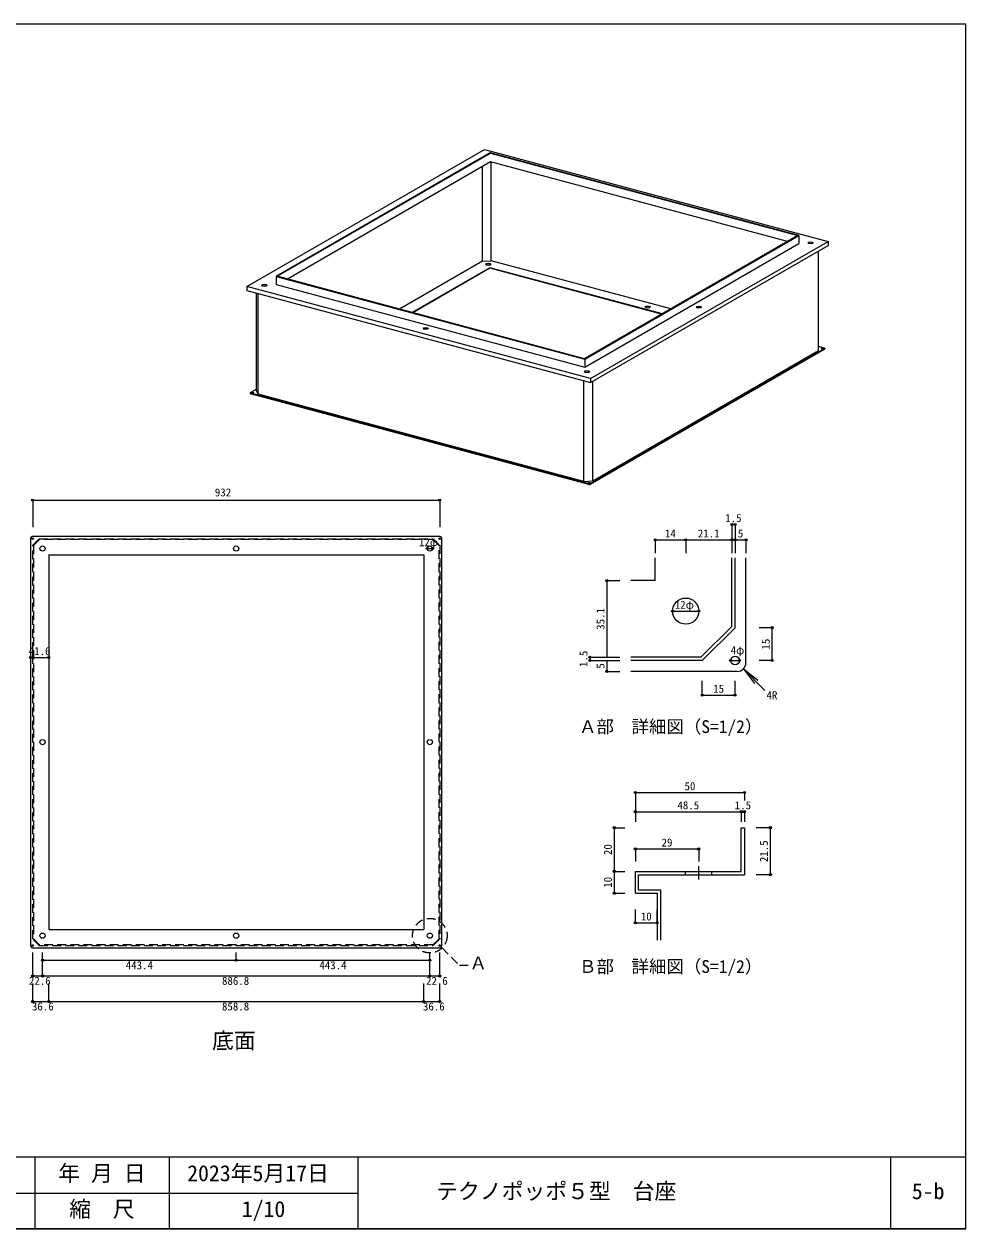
# Model space of a CAD drawing. Units: millimetres at full size, sheet at 1:10, with parts at other scales. Extents: x -4421 to 4043, y -1481 to 1279.
# Drawn here: x -2577 to -421, y -1481 to 1279 of the extents above; entities that cross this region are included whole.
import ezdxf
from ezdxf.enums import TextEntityAlignment as Align

# ---------------------------------------------------------------- set-up
doc = ezdxf.new("R2010")
doc.units = ezdxf.units.MM
doc.header["$LTSCALE"] = 10
doc.header["$PDMODE"] = 32
doc.header["$PDSIZE"] = 5
for name, pattern in [('CHAIN1', [8, 5, -1, 1, -1]), ('DASHED1', [1.8, 1.2, -0.6]), ('DASHED2', [3, 2, -1])]:
    doc.linetypes.add(name, pattern=pattern)
for name, color, linetype in [('0-1_SUS', 7, 'Continuous'), ('0-8_FRP寸法', 3, 'Continuous'), ('0-9_SUS寸法', 3, 'Continuous'), ('0-F_図面枠', 7, 'Continuous'), ('E-1_SUS', 7, 'Continuous'), ('E-9_SUS寸法', 3, 'Continuous')]:
    doc.layers.add(name, color=color, linetype=linetype)
doc.layers.add('E-0_FRP', color=4, linetype='Continuous', lineweight=18)
doc.styles.add('ＭＳ ゴシック', font='')
doc.styles.get('ＭＳ ゴシック').set_extended_font_data('MS Gothic')

msp = doc.modelspace()

# ---------------------------------------------------------------- linework, layer by layer
at = {"layer": '0-1_SUS'}
for p, q in [((-1527.75, 735.61), (-1527.75, 952.81)), ((-1508.13, 737.07), (-1508.13, 962.85)), ((-1293.27, 493.32), (-803.45, 776.12)), ((-1280.49, 466.81), (-736.06, 781.15)), ((-803.45, 794.51), (-803.45, 776.12)), ((-736.06, 781.15), (-736.06, 771.95)), ((-1280.49, 457.62), (-736.06, 771.95)), ((-758.4, 531.13), (-758.4, 759.05)), ((-1527.75, 735.61), (-1717.46, 626.08)), ((-1510.56, 721.01), (-1688.45, 618.31)), ((-1510.56, 719.64), (-1686.82, 617.87)), ((-1527.75, 735.61), (-1508.13, 737.07)), ((-1115.78, 615.23), (-1510.56, 721.01)), ((-1510.56, 721.01), (-1510.56, 719.64)), ((-1117.41, 614.29), (-1510.56, 719.64)), ((-1096.01, 626.64), (-1508.13, 737.07)), ((-1999.88, 701.04), (-1999.88, 682.66)), ((-1280.49, 466.81), (-2067.27, 677.63)), ((-2067.27, 677.63), (-2067.27, 668.44)), ((-2067.27, 668.44), (-1280.49, 457.62)), ((-2044.93, 439.44), (-2044.93, 662.45)), ((-1999.88, 682.66), (-1293.27, 493.32)), ((-2040.98, 431.24), (-2040.98, 661.39)), ((-1280.4, 226.26), (-744.13, 535.88)), ((-1280.4, 224.88), (-744.13, 534.5)), ((-1274.68, 233.05), (-758.4, 531.13)), ((-744.63, 536.96), (-758.4, 540.65)), ((-743.78, 536.32), (-743.78, 534.94)), ((-1293.27, 511.71), (-1293.27, 493.32)), ((-2059.2, 434.7), (-2044.93, 442.93)), ((-1295.52, 231.5), (-1295.52, 461.65)), ((-1280.49, 466.81), (-1280.49, 457.62)), ((-1274.68, 233.05), (-1274.68, 460.98)), ((-2059.54, 434.26), (-2059.54, 432.88)), ((-1283.88, 226), (-2058.67, 433.61)), ((-1283.88, 224.62), (-2058.67, 432.23)), ((-2040.98, 431.24), (-2044.93, 439.44)), ((-1295.52, 231.5), (-2040.98, 431.24)), ((-1295.52, 231.5), (-1274.68, 233.05)), ((-2562.61, 101.15), (-2562.61, -832.85)), ((-1624.61, 105.15), (-2558.61, 105.15)), ((-1620.61, -832.85), (-1620.61, 101.15)), ((-2521.01, 63.55), (-1662.21, 63.55)), ((-2521.01, 63.55), (-2521.01, -795.25)), ((-1662.21, 63.55), (-1662.21, -795.25)), ((-2521.01, -795.25), (-1662.21, -795.25)), ((-2558.61, -836.85), (-1624.61, -836.85))]:
    msp.add_line(p, q, dxfattribs=at)
at = {"layer": '0-1_SUS', "linetype": 'DASHED2'}
for p, q in [((-2557.61, 85.15), (-2542.61, 100.15)), ((-2557.61, -816.85), (-2557.61, 85.15)), ((-2556.11, 84.52), (-2541.99, 98.65)), ((-2556.11, 84.52), (-2556.11, -816.23)), ((-2542.61, 100.15), (-1640.61, 100.15)), ((-1641.24, 98.65), (-2541.99, 98.65)), ((-1641.24, 98.65), (-1627.11, 84.52)), ((-1640.61, 100.15), (-1625.61, 85.15)), ((-1627.11, -816.23), (-1627.11, 84.52)), ((-1625.61, 85.15), (-1625.61, -816.85)), ((-2542.61, -831.85), (-2557.61, -816.85)), ((-2541.99, -830.35), (-2556.11, -816.23)), ((-1627.11, -816.23), (-1641.24, -830.35)), ((-1625.61, -816.85), (-1640.61, -831.85)), ((-2542.61, -831.85), (-1640.61, -831.85)), ((-1641.24, -830.35), (-2541.99, -830.35))]:
    msp.add_line(p, q, dxfattribs=at)
at = {"layer": '0-1_SUS'}
for points in [[(-2067.27, 677.63), (-1522.83, 991.96), (-736.06, 781.15)], [(-803.45, 794.51), (-1510.06, 983.84), (-1999.88, 701.04)], [(-1997.8, 701.2), (-1509.66, 983.02), (-805.53, 794.35)], [(-828.91, 780.85), (-1509.66, 963.26), (-1974.41, 694.93)], [(-1999.88, 701.04), (-1293.27, 511.71), (-803.45, 794.51)], [(-805.53, 794.35), (-1293.67, 512.53), (-1997.8, 701.2)]]:
    msp.add_lwpolyline(points, dxfattribs=at)
for centre, radius in [((-2557.61, 100.15), 2), ((-2535.01, 77.55), 6), ((-2091.61, 77.55), 6), ((-2091.61, 77.55), 6), ((-1648.21, 77.55), 6), ((-1625.61, 100.15), 2), ((-2535.01, -365.85), 6), ((-1648.21, -365.85), 6), ((-1648.21, -365.85), 6), ((-2535.01, -809.25), 6), ((-2091.61, -809.25), 6), ((-2091.61, -809.25), 6), ((-1648.21, -809.25), 6), ((-1625.61, -831.85), 2)]:
    msp.add_circle(centre, radius, dxfattribs=at)
for centre, start, end in [((-2558.61, 101.15), 90, 180), ((-1624.61, 101.15), 0, 90), ((-2558.61, -832.85), 180, 270), ((-1624.61, -832.85), 270, 0)]:
    msp.add_arc(centre, 4, start, end, dxfattribs=at)
for centre, major_axis in [((-776.35, 778.14), (-6, 0)), ((-1514.25, 728.67), (-6, 0)), ((-2026.98, 680.64), (-6, 0)), ((-2026.98, 680.64), (-6, 0)), ((-1149.43, 630.91), (-6, 0)), ((-1032.24, 630.4), (-6, 0)), ((-1657.55, 581.65), (-6, 0)), ((-749.95, 536.01), (-2, 0)), ((-1288.13, 482.66), (-6, 0)), ((-2053.38, 434.57), (-2, 0)), ((-1283.13, 228.18), (-2, 0))]:
    msp.add_ellipse(centre, major_axis=major_axis, ratio=0.39332, dxfattribs=at)
for centre, major_axis, start_param, end_param in [((-776.35, 776.76), (-6, 0), 3.4381115, 5.9866665), ((-1514.25, 727.29), (-6, 0), 3.4381115, 5.9866665), ((-2026.98, 679.26), (-6, 0), 3.4381115, 5.9866665), ((-2026.98, 679.26), (-6, 0), 3.4381115, 5.9866665), ((-1149.43, 629.53), (-6, 0), 3.4381115, 5.9866665), ((-1032.24, 629.02), (-6, 0), 3.4381115, 5.9866665), ((-1657.55, 580.27), (-6, 0), 3.4381115, 5.9866665), ((-749.95, 534.63), (-2, 0), 4.210298, 5.21448), ((-745.78, 536.32), (-2, 0), 2.5435617, 4.0961019), ((-745.78, 534.94), (-2, 0), 2.5435617, 3.1415927), ((-1288.13, 481.28), (-6, 0), 3.4381115, 5.9866665), ((-2057.54, 434.26), (-2, 0), 5.6851544, 7.2559507), ((-2057.54, 432.88), (-2, 0), 0, 0.9727654), ((-2053.38, 433.19), (-2, 0), 4.210298, 5.21448), ((-1283.13, 226.8), (-2, 0), 4.210298, 5.21448), ((-1282.47, 226.81), (2.5, 0), 4.114358, 5.6851544), ((-1282.47, 225.43), (2.5, 0), 4.114358, 5.6851544)]:
    msp.add_ellipse(centre, major_axis=major_axis, ratio=0.39332, start_param=start_param, end_param=end_param, dxfattribs=at)
at = {"layer": '0-8_FRP寸法', "color": 4}
msp.add_line((-1654.21, 77.55), (-1642.21, 77.55), dxfattribs=at)
at = {"layer": '0-9_SUS寸法', "color": 4}
for p, q in [((-2557.61, 188.38), (-1625.61, 188.38)), ((-2562.61, -171.99), (-2521.01, -171.99)), ((-2535.01, -865.5), (-2091.61, -865.5)), ((-2091.61, -865.5), (-1648.21, -865.5)), ((-2557.61, -901.47), (-2535.01, -901.47)), ((-2557.61, -960.19), (-2521.01, -960.19)), ((-2521.01, -960.19), (-1662.21, -960.19)), ((-1662.21, -960.19), (-1625.61, -960.19))]:
    msp.add_line(p, q, dxfattribs=at)
at = {"layer": '0-9_SUS寸法'}
for p, q in [((-2557.61, 188.38), (-2557.61, 126.75)), ((-1625.61, 188.38), (-1625.61, 126.75)), ((-2557.61, -901.47), (-2557.61, -847.51)), ((-2535.01, -865.5), (-2535.01, -847.51)), ((-2535.01, -865.5), (-2535.01, -847.51)), ((-2091.61, -865.5), (-2091.61, -847.51)), ((-1648.21, -865.5), (-1648.21, -847.51)), ((-1625.61, -901.47), (-1625.61, -847.51)), ((-2535.01, -901.47), (-2535.01, -865.5)), ((-1648.21, -901.47), (-1648.21, -865.5)), ((-2557.61, -960.19), (-2557.61, -919.09)), ((-2521.01, -960.19), (-2521.01, -919.09)), ((-1662.21, -960.19), (-1662.21, -919.09)), ((-1625.61, -960.19), (-1625.61, -919.09))]:
    msp.add_line(p, q, dxfattribs=at)
at = {"layer": '0-9_SUS寸法', "color": 4}
msp.add_lwpolyline([(-2535.01, -901.47), (-1648.21, -901.47), (-1625.61, -901.47)], dxfattribs=at)
at = {"layer": '0-9_SUS寸法', "color": 7}
for centre, radius in [((-2535.01, 77.55), 6), ((-1648.21, 77.55), 6), ((-2535.01, -809.25), 6), ((-1648.21, -809.25), 6), ((-2557.61, -831.85), 2)]:
    msp.add_circle(centre, radius, dxfattribs=at)
at = {"layer": '0-9_SUS寸法', "color": 6}
for p in [(-2557.61, 188.38), (-1625.61, 188.38), (-1654.21, 77.55), (-1642.21, 77.55), (-2562.61, -171.99), (-2521.01, -171.99), (-2535.01, -865.5), (-2091.61, -865.5), (-1648.21, -865.5), (-2557.61, -901.47), (-2535.01, -901.47), (-1648.21, -901.47), (-1625.61, -901.47), (-2557.61, -960.19), (-2521.01, -960.19), (-1662.21, -960.19), (-1625.61, -960.19)]:
    msp.add_point(p, dxfattribs=at)
at = {"layer": '0-F_図面枠'}
for p, q in [((-420.66, 1279.02), (-4420.66, 1279.02)), ((-420.66, -1480.98), (-420.66, 1279.02)), ((-420.66, -1316.65), (-4420.66, -1316.65)), ((-2552.93, -1316.65), (-2552.93, -1480.98)), ((-2245.14, -1316.65), (-2245.14, -1480.98)), ((-1812.72, -1316.65), (-1812.72, -1480.98)), ((-593.19, -1316.65), (-593.19, -1480.98)), ((-3172.43, -1398.82), (-2552.93, -1398.82)), ((-2552.93, -1398.82), (-1812.72, -1398.82)), ((-4420.66, -1480.98), (-420.66, -1480.98)), ((-420.66, -1480.98), (-4213.08, -1480.98))]:
    msp.add_line(p, q, dxfattribs=at)
at = {"layer": 'E-0_FRP'}
for p, q in [((-1132.26, 97.47), (-1062.26, 97.47)), ((-1062.26, 97.47), (-956.76, 97.47))]:
    msp.add_line(p, q, dxfattribs=at)
at = {"layer": 'E-1_SUS'}
for p, q in [((-1132.26, 4.18), (-1132.26, 56.37)), ((-956.76, -100.72), (-956.76, 56.37)), ((-924.26, -183.82), (-924.26, 56.37)), ((-1132.26, 4.18), (-1188, 4.18)), ((-1027.37, -171.32), (-956.76, -100.72)), ((-1027.37, -171.32), (-1188, -171.32)), ((-1024.26, -178.82), (-1188, -178.82)), ((-944.26, -203.82), (-1188, -203.82)), ((-927.53, -562.01), (-927.53, -669.51)), ((-1177.53, -712.01), (-1177.53, -662.01)), ((-1170.03, -704.51), (-1170.03, -669.51)), ((-1170.03, -669.51), (-927.53, -669.51)), ((-1177.53, -712.01), (-1127.53, -712.01)), ((-1127.53, -712.01), (-1127.53, -819.51))]:
    msp.add_line(p, q, dxfattribs=at)
at = {"layer": 'E-1_SUS', "linetype": 'DASHED1'}
for p, q in [((-1062.53, -669.51), (-1062.53, -662.01)), ((-1002.53, -669.51), (-1002.53, -662.01))]:
    msp.add_line(p, q, dxfattribs=at)
at = {"layer": 'E-1_SUS', "color": 3, "linetype": 'CHAIN1'}
msp.add_line((-1032.53, -680.57), (-1032.53, -649.88), dxfattribs=at)
at = {"layer": 'E-1_SUS'}
for points in [[(-1024.26, -178.82), (-949.26, -103.82), (-949.26, 56.37)], [(-1177.53, -662.01), (-935.03, -662.01), (-935.03, -562.01), (-927.53, -562.01)], [(-1170.03, -704.51), (-1120.03, -704.51), (-1120.03, -819.51)]]:
    msp.add_lwpolyline(points, dxfattribs=at)
for centre, radius in [((-1062.26, -65.82), 30), ((-949.26, -178.82), 10)]:
    msp.add_circle(centre, radius, dxfattribs=at)
msp.add_arc((-944.26, -183.82), 20, 270, 0, dxfattribs=at)
at = {"layer": 'E-9_SUS寸法', "color": 4}
for p, q in [((-956.76, 132.73), (-949.26, 132.73)), ((-949.26, 97.47), (-924.26, 97.47)), ((-1242.77, 4.18), (-1242.77, -171.32)), ((-1092.26, -65.82), (-1032.26, -65.82)), ((-864.37, -178.82), (-864.37, -103.82)), ((-1281.78, -171.32), (-1281.78, -178.82)), ((-1242.77, -178.82), (-1242.77, -203.82)), ((-959.26, -178.82), (-939.26, -178.82)), ((-1024.26, -258.22), (-949.26, -258.22)), ((-1177.53, -481.39), (-927.53, -481.39)), ((-1177.53, -525.21), (-935.03, -525.21)), ((-935.03, -525.21), (-927.53, -525.21)), ((-1225.83, -562.01), (-1225.83, -662.01)), ((-868.51, -562.01), (-868.51, -669.51)), ((-1177.53, -610.5), (-1032.53, -610.5)), ((-1225.83, -662.01), (-1225.83, -712.01)), ((-1177.53, -779.92), (-1127.53, -779.92))]:
    msp.add_line(p, q, dxfattribs=at)
at = {"layer": 'E-9_SUS寸法'}
for p, q in [((-956.76, 132.73), (-956.76, 66.96)), ((-949.26, 132.73), (-949.26, 66.96)), ((-1132.26, 97.47), (-1132.26, 66.96)), ((-1062.26, 97.47), (-1062.26, 66.96)), ((-956.76, 97.47), (-956.76, 66.96)), ((-949.26, 97.47), (-949.26, 66.96)), ((-924.26, 97.47), (-924.26, 66.96)), ((-1242.77, 4.18), (-1212.92, 4.18)), ((-864.37, -103.82), (-894.22, -103.82)), ((-1281.78, -171.32), (-1212.92, -171.32)), ((-1281.78, -178.82), (-1212.92, -178.82)), ((-864.37, -178.82), (-894.22, -178.82)), ((-1242.77, -203.82), (-1212.92, -203.82)), ((-1024.26, -258.22), (-1024.26, -225.72)), ((-949.26, -258.22), (-949.26, -225.72)), ((-1177.53, -481.39), (-1177.53, -525.21)), ((-927.53, -481.39), (-927.53, -499.47)), ((-1177.53, -525.21), (-1177.53, -548.42)), ((-935.03, -525.21), (-935.03, -548.42)), ((-927.53, -525.21), (-927.53, -548.42)), ((-1225.83, -562.01), (-1201.76, -562.01)), ((-868.51, -562.01), (-900.91, -562.01)), ((-1177.53, -610.5), (-1177.53, -639.5)), ((-1032.53, -610.5), (-1032.53, -639.5)), ((-1225.83, -662.01), (-1201.76, -662.01)), ((-868.51, -669.51), (-900.91, -669.51)), ((-1225.83, -712.01), (-1201.76, -712.01)), ((-1177.53, -779.92), (-1177.53, -749.37)), ((-1127.53, -779.92), (-1127.53, -749.37))]:
    msp.add_line(p, q, dxfattribs=at)
at = {"layer": 'E-9_SUS寸法', "color": 7}
for q in [(-904.52, -231.35), (-896.74, -223.56), (-880.75, -247.33)]:
    msp.add_line((-930.12, -197.96), q, dxfattribs=at)
at = {"layer": 'E-9_SUS寸法', "color": 2, "linetype": 'DASHED2'}
msp.add_lwpolyline([(-1620.19, -837.28), (-1580.57, -876.9), (-1555.1, -876.9)], dxfattribs=at)
msp.add_circle((-1648.21, -809.25), 39.64, dxfattribs=at)
at = {"layer": 'E-9_SUS寸法', "color": 6}
for p in [(-956.76, 132.73), (-949.26, 132.73), (-1132.26, 97.47), (-1062.26, 97.47), (-956.76, 97.47), (-949.26, 97.47), (-924.26, 97.47), (-1242.77, 4.18), (-1092.26, -65.82), (-1032.26, -65.82), (-864.37, -103.82), (-1281.78, -171.32), (-1281.78, -178.82), (-959.26, -178.82), (-939.26, -178.82), (-864.37, -178.82), (-1242.77, -203.82), (-1024.26, -258.22), (-949.26, -258.22), (-1177.53, -481.39), (-927.53, -481.39), (-1177.53, -525.21), (-935.03, -525.21), (-927.53, -525.21), (-1225.83, -562.01), (-868.51, -562.01), (-1177.53, -610.5), (-1032.53, -610.5), (-1225.83, -662.01), (-868.51, -669.51), (-1225.83, -712.01), (-1177.53, -779.92), (-1127.53, -779.92)]:
    msp.add_point(p, dxfattribs=at)

# ---------------------------------------------------------------- texts
at = {"layer": '0-8_FRP寸法', "style": 'ＭＳ ゴシック'}
msp.add_text('12φ', height=18.33, dxfattribs=at).set_placement((-1673.21, 77.55), align=Align.BOTTOM_LEFT)
at = {"layer": '0-9_SUS寸法', "style": 'ＭＳ ゴシック'}
for s, p in [('932', (-2140.49, 191.6)), ('41.6', (-2566.81, -171.99)), ('443.4', (-2344.56, -891.65)), ('443.4', (-1901.16, -891.65)), ('22.6', (-2566.39, -927.35)), ('886.8', (-2124.19, -927.35)), ('22.6', (-1656.99, -927.35)), ('36.6', (-2559.39, -986.07)), ('858.8', (-2124.19, -986.07)), ('36.6', (-1663.99, -986.07))]:
    msp.add_text(s, height=18.33, dxfattribs=at).set_placement(p, align=Align.BOTTOM_LEFT)
at = {"layer": '0-9_SUS寸法', "color": 6, "style": 'ＭＳ ゴシック'}
msp.add_text('底面', height=36.66, dxfattribs=at).set_placement((-2146.89, -1078.85), align=Align.BOTTOM_LEFT)
at = {"layer": '0-F_図面枠', "color": 6, "style": 'ＭＳ ゴシック'}
for s, p in [('年 月 日', (-2499.04, -1382.73)), ('2023年5月17日', (-2203.93, -1382.73)), ('テクノポッポ５型\u3000台座', (-1633.78, -1423.82)), ('5-b', (-544.43, -1423.82)), ('縮\u3000尺', (-2474.04, -1464.9)), ('1/10', (-2078.93, -1464.9))]:
    msp.add_text(s, height=36.66, dxfattribs=at).set_placement(p, align=Align.BOTTOM_LEFT)
at = {"layer": 'E-0_FRP', "color": 3, "style": 'ＭＳ ゴシック'}
for s, p in [('14', (-1109.76, 97.47)), ('21.1', (-1034.51, 97.47))]:
    msp.add_text(s, height=18.33, dxfattribs=at).set_placement(p, align=Align.BOTTOM_LEFT)
at = {"layer": 'E-9_SUS寸法', "style": 'ＭＳ ゴシック'}
for s, p in [('1.5', (-971.76, 132.73)), ('5', (-943.01, 97.47)), ('12φ', (-1087.26, -65.82)), ('4φ', (-959.28, -169.97)), ('15', (-999.26, -258.22)), ('4R', (-877.23, -272.95)), ('50', (-1065.03, -481.39)), ('48.5', (-1081.28, -525.21)), ('1.5', (-950.03, -525.21)), ('29', (-1117.53, -610.5)), ('10', (-1165.03, -779.92))]:
    msp.add_text(s, height=18.33, dxfattribs=at).set_placement(p, align=Align.BOTTOM_LEFT)
for s, p in [('35.1', (-1242.77, -108.57)), ('15', (-864.37, -153.82)), ('1.5', (-1281.78, -193.82)), ('5', (-1242.77, -197.57)), ('20', (-1225.83, -624.51)), ('21.5', (-868.51, -640.76)), ('10', (-1225.83, -699.51))]:
    msp.add_text(s, height=18.33, rotation=90, dxfattribs=at).set_placement(p, align=Align.BOTTOM_LEFT)
at = {"layer": 'E-9_SUS寸法', "color": 2, "style": 'ＭＳ ゴシック'}
for s, p in [('Ａ部\u3000詳細図（S=1/2）', (-1306.56, -353.82)), ('Ａ', (-1557.22, -895.23)), ('Ｂ部\u3000詳細図（S=1/2）', (-1306.56, -903.24))]:
    msp.add_text(s, height=29.33, dxfattribs=at).set_placement(p, align=Align.BOTTOM_LEFT)

doc.saveas('drawing.dxf')
